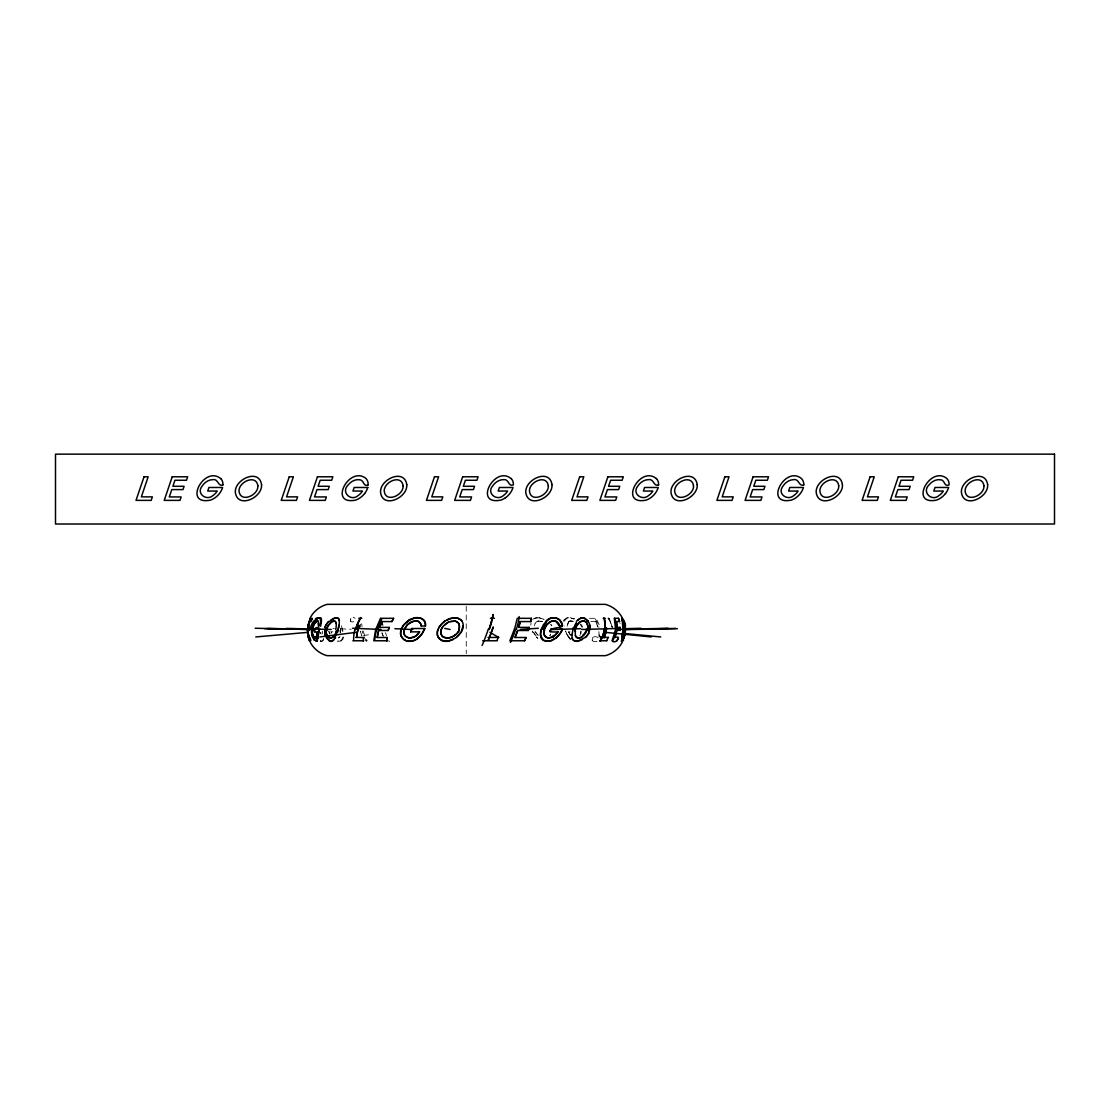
<?xml version="1.0" encoding="UTF-8"?>
<svg xmlns="http://www.w3.org/2000/svg" width="1110" height="1110" viewBox="0 0 1110 1110"><rect width="100%" height="100%" fill="white"/><g stroke="black" fill="none" stroke-linecap="round" stroke-linejoin="round"><path stroke-width="0.75" stroke-dasharray="5 3.75" d="M353.729 621.572C348.401 624.25 350.358 614.218 355.117 618.312M599.233 636.627L598.887 631.354L599.22 637.071M350.594 621.572L350.802 618.312M598.054 637.501C590.687 633.56 589.868 644.993 598.068 640.775M592.476 637.501L592.199 640.775M580.794 631.534L580.322 634.407M343.059 636.862L341.353 640.775L337.315 640.872M564.144 621.281L567.127 617.909L573.62 618.853M342.379 639.568L340.77 641.067L338.05 641.094M340.021 636.585L338.495 637.889M339.646 637.14L338.73 637.806M570.415 620.99L569.375 621.225A5.564 3.982 67.1 0 0 568.847 621.503L566.946 626.026L564.685 626.04M363.497 635.586L371.628 634.226M589.563 618.312L596.223 618.312L599.927 626.609M607.822 618.312L609.487 618.312M590.756 621.572L595.82 621.572L597.902 627.025M332.875 628.51L334.374 628.51M331.321 632.506L331.058 631.854L332.945 631.854M570.221 634.837L568.556 631.854L570.36 631.854M365.745 640.775L367.23 640.775L366.494 639.402M340.839 628.87L351.149 629.203M542.707 621.628L538.364 621.101A6.161 5.162 71.4 0 0 535.103 623.57A6.216 4.801 79.3 0 0 534.534 625.735M540.75 621.114L542.055 621.406M320.429 641.205L320.166 641.108A11.336 4.01 68.6 0 0 322.441 640.609M574.078 619.075L571.372 618.006A14.624 10.323 59.4 0 0 570.235 617.715M536.699 637.376L537.934 638.486M537.49 638.111L536.699 637.362M570.415 639.291L569 637.82M570.11 639.013L565.365 631.271M570.609 635.336L568.556 631.854M580.141 624.084L582.195 627.497M567.737 636.044L568.223 636.793M329.087 632.173A15.873 13.251 -67.8 0 1 328.796 631.312L330.086 634.129M566.641 634.129L566.058 632.936M532.661 631.687L533.188 632.686L532.425 631.16M329.878 633.741L329.157 632.117M595.82 621.572L598.012 627.386M331.058 631.854L331.626 633.116M361.86 635.739L360.306 631.354L361.68 635.295M364.607 635.267L363.137 631.007M341.45 625.735L342.643 630.577M342.157 628.357L342.712 631.035M619.99 623.057L620.074 623.584M362.068 626.609L361.652 623.778M340.34 629.911L340.673 633.047M322.288 631.118L322.622 633.852M320.943 632.575L321.012 634.087M466.242 606.254L466.242 653.61M383.2 636.113A28.985 14.916 66.8 0 1 381.951 632.908M389.388 641.705A28.832 14.055 68.2 0 1 388.972 640.914M386.571 635.711A28.832 14.055 68.2 0 1 385.434 632.617M382.95 625.527A28.915 16.067 65.7 0 1 382.673 623.875M366.425 641.386A28.971 17.996 65.5 0 1 362.137 631.007M323.399 638.666A9.657 3.358 67.4 0 1 320.291 640.512M320.457 632.436A6.105 0.722 85 0 1 320.526 633.408M608.641 618.742A28.763 23.851 52.4 0 1 612.193 627.414A28.915 24.018 52.2 0 0 608.655 618.728M608.571 617.909A28.763 25.447 47.8 0 1 612.207 627.178M595.224 618.894A28.915 21.395 59.5 0 1 598.942 627.483M567.557 626.151A6.147 3.58 82.6 0 1 568.917 621.669M568.847 621.503A5.73 4.107 66.5 0 1 569.707 621.101L571.539 621.017A10.975 7.923 67.4 0 1 573.149 621.503M570.429 621.045A9.921 7.076 64.7 0 1 572.968 621.475M566.266 632.52A16.026 6.147 77 0 1 565.614 630.91M564.421 619.713A9.879 6.854 57.1 0 1 570.262 618.006M563.45 621.225A8.269 5.411 72.1 0 1 564.296 619.449M532.703 619.449A9.296 7.576 46.5 0 1 539.085 618.187M539.099 617.895A10.448 8.464 45.8 0 0 534.285 618.45A7.784 6.382 50.3 0 0 532.814 619.477M530.857 625.166A8.38 6.438 74.1 0 1 531.052 622.974M533.563 632.284A19.439 13.084 78.2 0 0 536.907 636.89A19.342 13.056 78.4 0 1 533.577 632.284M535.062 623.542A6.507 5.453 70.7 0 1 539.46 620.962M538.128 635.225A12.973 10.129 84.9 0 1 534.659 630.272A12.904 10.046 84.5 0 0 538.156 635.184M360.75 627.192A28.915 19.689 62.2 0 1 360.334 624.139M339.868 630.383A6.535 2.123 84.2 0 1 340.146 632.547M338.078 641.303A16.789 9.782 71.4 0 1 337.343 641.108M343.392 637.14A7.604 3.871 74.4 0 1 342.532 639.846M342.754 630.48A10.24 3.302 83.2 0 1 342.921 631.437M340.437 628.177A18.357 4.093 81.6 0 1 341.006 630.549M581.043 631.202A6.549 5.786 -78.2 0 1 580.766 634.032M579.989 635.267A5.508 4.162 -77.8 0 1 579.767 635.614M567.807 635.85A20.563 9.921 80.7 0 1 566.724 633.935M569.097 637.598A20.424 11.627 87.3 0 1 568.334 636.557M570.526 639.055A17.829 11.655 -80.1 0 1 570.249 638.777M580.808 624.139A18.454 17.011 -68.4 0 1 582.528 626.692M573.717 618.395A20.133 16.386 77.9 0 1 574.647 618.811M383.255 636.113A29.096 14.929 66.8 0 1 381.993 632.894M323.399 638.985A7.701 2.636 69.6 0 1 322.538 640.872M539.418 617.854L544.053 619.324L539.404 617.854M551.809 625.804A18.648 18.246 -52.9 0 0 550.74 624.417A18.301 17.927 -50.9 0 1 551.823 625.79M549.908 635.544A5.522 5.148 -75.9 0 0 550.629 634.129A5.383 5.009 -75.9 0 1 549.894 635.53"/><path stroke-width="1.5" d="M307.678 630.494L308.594 637.501L307.678 630.494C311.23 629.12 306.832 627.067 308.427 624.472C308.011 621.711 314.879 619.019 310.425 618.312L307.456 629.537L309.579 640.775C311.411 641.524 310.078 636.751 308.483 637.445A28.818 27.181 7 0 0 309.856 640.734M622.974 630.577L622.321 620.365M617.007 627.386L616.452 621.572L619.505 621.572L619.227 620.532L618.464 618.312L614.329 618.312L615.592 629.537L612.054 640.775C615.8 645.035 622.058 634.795 614.94 637.501L616.771 630.494L620.032 630.105L620.157 627.386L617.007 627.386L616.452 621.572M572.011 634.92L573.37 627.358M438.866 627.358L437.423 631.118L437.409 634.92A7.95 7.853 -21.4 0 0 438.769 637.945L438.977 638.222M623.098 635.211L623.085 637.986L624.875 633.13L624.486 628.51L624.861 634.129M624.555 627.358L624.347 634.92M624.791 630.577L624.666 632.755M458.541 618.631A7.784 7.215 -12.9 0 1 461.607 620.851L461.829 621.087A8.38 7.95 -56.5 0 1 463.272 625.207L460.927 632.686M623.057 628.357L621.628 641.289L623.848 637.82M463.231 625.735L463.092 627.386A10.434 9.477 -68.3 0 1 462.731 629.023L462.523 629.564M622.987 637.889L623.293 622.599M316.433 621.35C312.035 625.263 310.689 633.477 314.838 637.889A8.269 2.317 73.6 0 0 315.226 638M623.556 629.911L623.265 620.962L624.861 626.026M308.899 630.494L309.19 627.386M312.992 635.364A5.508 1.915 81.5 0 0 314.005 637.265C317.044 639.61 317.03 633.63 317.474 631.854C311.799 634.087 314.768 624.5 319.43 628.51L317.876 638.444M314.407 631.854L314.74 628.51M311.549 630.577L312.743 624.888L315.351 620.365M437.229 632.755L437.881 629.509M601.301 636.654L601.051 639.402M318.376 626.026C318.778 620.656 317.807 621.877 318.82 626.026C321.345 625.513 321.65 614.329 316.85 618.853M624.347 631.854L624.486 628.51M619.99 630.494L620.157 627.386M622.863 631.965L622.641 633.865A8.936 1.346 -83.2 0 1 622.377 635.281L622.002 637.75M325.646 627.358L325.105 634.393M338.925 625.18L337.329 632.686M324.994 630.036L324.897 632.755M531.329 618.312L530.83 621.572L520.243 621.572L518.745 627.386L529.165 627.386L528.443 629.717L528.18 630.494L517.718 630.494L515.026 637.501L526.085 637.501L524.558 640.775L509.879 640.775L514.832 628.052L517.26 618.312L531.329 618.312L530.83 621.572M625.027 631.854L623.085 637.986A8.269 0.846 -74.2 0 1 623.029 637.75L622.96 637.806M387.14 637.501L386.738 640.775L387.14 637.501L377.164 637.501L378.635 630.494L388.181 630.494L389.221 627.386L379.634 627.386L382.034 621.572L391.913 621.572L393.564 618.312L380.73 618.312M312.451 629.911L313.797 624.847L316.031 621.669M377.164 637.501L378.635 630.494M307.886 627.386L309.315 621.572M588.675 632.686L589.854 625.18M311.785 628.357L311.674 633.394A8.852 4.62 82.1 0 0 312.118 635.336M318.154 636.793L318.265 636.044M616.771 630.494L614.94 637.501M317.474 631.854L316.614 636.238L315.212 637.986M338.786 626.276L338.606 627.372M319.097 630.397L319.43 628.51M317.987 637.82L316.6 641.192L313.894 639.568M624.93 633.741L623.598 638.444M416.458 621.045A9.921 8.977 -45.4 0 0 413.308 621.433C405.774 622.321 399.198 635.308 408.938 637.889A8.269 7.451 51.5 0 0 410.076 638M621.919 638.153L622.03 641.094M554.043 621.059A9.921 7.867 60.5 0 0 551.337 621.378C545.149 623.348 540.071 634.906 547.605 637.889A8.269 6.785 -61.7 0 0 548.617 638M587.62 629.217L587.537 629.592A6.813 5.703 76.7 0 0 586.843 623.348A6.729 5.606 77 0 1 587.773 629.273M520.243 621.572L518.745 627.386M338.023 630.105L337.468 632.187M540.917 630.577L543.289 624.888L547.008 620.365M545.801 637.14C550.394 639.61 555.763 635.947 557.997 631.854C534.354 633.533 571.317 620.004 559.704 634.129A20.563 19.702 60.1 0 1 558.094 636.058C554.279 639.915 547.244 643.578 542.402 639.568A7.604 6.036 -67.7 0 1 540.681 636.973M551.143 628.51L550.102 631.854M562.34 628.51L561.757 630.397A15.873 15.36 34.6 0 1 560.98 632.131M589.646 630.105L589.313 631.16M529.165 627.386L528.18 630.494M624.208 636.793L624.431 636.044M388.181 630.494L389.221 627.386M404.193 629.925A6.549 6.493 38.6 0 0 404.567 635.308A5.508 5.217 64.7 0 0 406.76 637.154C411.63 639.582 417.249 636.252 419.594 631.854L410.617 631.854L411.754 628.51L424.755 628.51L421.856 634.129A20.563 16.081 -76.8 0 1 420.232 635.961L416.861 639.013M410.617 631.854L411.754 628.51M544.178 629.911L546.717 624.847L550.56 621.669A10.975 8.797 63.6 0 1 552.808 621.045L554.875 621.101A5.73 4.593 62.3 0 1 555.985 621.489L559.398 626.026L562.52 626.054C562.381 617.659 550.824 614.898 546.023 621.295M517.718 630.494L515.026 637.501M541.625 628.357L540.514 633.394A8.852 6.05 -80.8 0 0 540.528 635.406M379.634 627.386L382.034 621.572M424.755 628.51L424.006 630.397M404.179 629.911L407.356 624.847L412.337 621.669M618.478 637.501L617.007 640.775M310.8 621.572L312.326 618.312M623.293 637.112L623.404 636.862A5.189 0.902 -80.7 0 0 623.862 635.572M462.301 630.105L461.538 631.687M526.085 637.501L524.558 640.775M391.913 621.572L393.564 618.312M335.206 638.111L335.581 637.362L332.084 641.205M582.528 621.017A6.507 4.606 75.2 0 1 586.913 623.112A6.161 4.398 75.6 0 0 583.374 621.017L579.42 622.183L576.506 626.193A10.628 5.314 -84.7 0 0 574.938 630.646M577.047 625.138L576.506 626.179A10.337 5.189 -84.7 0 0 574.911 630.966M380.508 618.312L375.693 629.537L373.765 640.775L387.751 640.775M560.98 632.117L557.317 636.793M423.132 632.117L419.594 636.793M557.997 631.854L553.959 636.238L548.617 637.986M419.594 631.854L415.584 636.238L410.076 637.986M310.342 617.576C313.839 611.124 319.999 606.24 327.117 604.353L605.366 604.353C612.47 606.24 618.631 611.124 622.141 617.576M622.141 642.454C618.631 648.92 612.47 653.79 605.366 655.677L327.117 655.677C319.999 653.79 313.839 648.92 310.342 642.454M577.339 624.639L579.822 621.891M335.706 629.425A6.813 2.054 -82.4 0 0 336.288 623.82A6.161 2.928 -78.6 0 0 334.804 621.142L331.64 621.891L328.504 625.138A14.929 10.864 81.1 0 0 327.727 626.415A10.628 7.534 83.4 0 0 326.576 630.702M576.381 621.295L581.265 617.812L577.533 619.921M314.657 621.295L318.057 618.006A14.624 4.634 -67.7 0 1 318.653 617.687M328.837 624.652L331.64 621.891M334.374 639.429L332.376 641.108M440.906 630.674A10.628 10.503 -58.5 0 1 443.265 626.193L448.371 622.183L454.559 621.101A6.174 5.994 -41.1 0 1 458.652 623.473A6.813 6.355 -69.6 0 1 458.818 629.509M333.111 636.668L331.529 637.875A9.629 4.787 71.1 0 1 330.613 638.028L328.352 636.862A5.189 2.803 79.1 0 1 327.436 635.517M329.073 621.669L335.164 617.812L330.96 619.921M444.208 625.138L445.276 624.167M585.164 637.376L577.935 641.247A10.767 7.062 -60.8 0 1 574.148 640.623A7.701 5.078 -64.2 0 1 572.233 638.486M418.47 637.82C414.599 641.205 408.355 642.718 403.901 639.568M456.154 637.75L448.079 641.205M408.868 620.365L403.693 624.888L400.779 630.577A10.24 10.156 33.5 0 0 400.557 631.965C399.739 637.931 406.135 642.593 411.713 641.094M556.11 637.82L552.086 640.192M443.917 621.669L444.943 620.92M445.845 623.723L448.371 622.183M407.481 621.295L414.599 618.006A14.624 12.987 -38.3 0 1 415.959 617.715M444.971 620.906L453.116 617.812L452.131 617.951M582.514 639.429L577.935 641.247M316.738 641.094L314.116 639.86L312.049 635.378M453.49 639.429L448.704 641.108A11.336 10.559 19.6 0 1 442.127 640.706M443.223 636.862L447.163 638.014A9.629 9.185 21.1 0 0 448.981 637.875L452.464 636.668A13.625 13.362 67.4 0 0 459.304 630.202M447.191 619.616L450.868 618.228M582.5 636.599A13.833 9.921 -79 0 1 581.515 637.182L579.517 637.945A9.546 6.382 -67.8 0 1 578.532 638.042L575.993 636.862A5.189 3.441 -77.7 0 1 575.271 635.489M624.944 626.054L621.864 618.145A14.624 0.763 68.8 0 0 622.086 618.617M332.5 621.406L334.166 621.003M580.669 621.406L582.042 621.031M411.921 618.853C417.443 615.62 426.393 618.728 425.213 626.054L421.481 626.026L420.565 623.334L418.553 621.503A5.564 5.064 -48.9 0 0 417.846 621.212L416.472 620.99M550.449 618.284L551.295 618.006A14.624 11.239 55.7 0 1 552.391 617.743M449.869 637.681L450.313 637.556A12.82 12.529 39.3 0 0 451.617 637.057M450.438 621.406L451.867 621.114M549.089 641.094L543.414 640.359L540.584 635.378M319.846 636.946L356.352 632.325M255.744 636.946L308.247 632.325M520.326 629.425L538.35 628.26M552.031 629.578L580.627 628.676M581.612 629.481L620.06 628.413M624.042 628.704L640.831 628.26M617.632 629.425L668.095 628.26M625.027 629.439L675.699 628.413M624.625 629.578L677.405 628.676M367.798 487.484L354.159 487.484L352.938 491.05L362.429 491.05A13.209 13.209 0 0 1 358.377 495.337C351.149 502.178 340.562 492.16 348.124 484.973C350.802 481.573 355.2 479.02 359.626 479.77C364.219 479.825 363.109 487.332 368.215 484.904M358.794 618.312L361.791 618.312M490.398 618.312L494.408 618.312M603.216 618.312L605.116 618.312M356.574 627.386L359.307 627.386M355.727 637.445L363.816 637.445M488.012 637.445L498.806 637.445M603.368 637.445L608.474 637.445M352.897 640.775L363.719 640.775M482.642 640.775L497.405 640.775M599.636 640.775L606.865 640.775M803.862 484.904C798.756 487.04 799.089 478.299 793.525 479.631C789.085 479.811 785.034 482.67 782.8 486.402C776.931 494.006 787.822 501.359 794.038 495.351A13.209 13.209 0 0 0 798.076 491.05L788.586 491.05L789.807 487.484L803.446 487.484A19.8 19.8 0 0 1 800.31 493.548A20.66 20.66 0 0 1 795.912 497.752A17.607 17.607 0 0 1 791.097 500.18C763.458 505.508 785.075 464.868 801.545 478.604A8.436 8.436 0 0 1 803.765 484.904M658.646 484.904C653.568 487.068 653.998 478.493 648.545 479.617C644.105 479.687 640.012 482.503 637.709 486.194C631.604 493.756 642.468 501.47 648.823 495.351A13.209 13.209 0 0 0 652.846 491.05L643.37 491.05L644.591 487.484L658.23 487.484A19.8 19.8 0 0 1 655.094 493.548A20.66 20.66 0 0 1 650.696 497.752A17.607 17.607 0 0 1 645.881 500.18C618.242 505.508 639.86 464.868 656.329 478.604M222.999 484.904C217.935 487.068 218.323 478.507 212.898 479.617C208.458 479.687 204.365 482.503 202.048 486.194C195.943 493.756 206.821 501.47 213.162 495.351A13.209 13.209 0 0 0 217.199 491.05L207.723 491.05L208.93 487.484L222.583 487.484A19.8 19.8 0 0 1 219.447 493.548A20.66 20.66 0 0 1 215.049 497.752A17.607 17.607 0 0 1 210.234 500.18C182.595 505.508 204.212 464.868 220.682 478.604M264.624 628.676L315.032 629.578M291.195 628.676L308.025 629.023M267.635 628.413L308.719 629.301M286.2 628.413L331.196 629.481M255.147 628.246L307.914 629.425M317.626 620.99L317.932 621.128A5.73 1.776 -73 0 1 318.195 621.517A5.564 1.72 -73.4 0 0 318.015 621.253L317.127 621.017A10.975 3.455 -73.7 0 0 316.017 621.864M352.522 628.26L380.952 629.425M394.91 628.676L412.712 629.578M554.029 620.99L555.291 621.225A5.564 4.468 62.8 0 1 555.999 621.475M623.959 633.435L660.755 636.946M605.089 632.325L651.223 636.946M444.749 628.413L450.147 629.481M489.94 632.325L497.821 636.946M621.919 617.659L623.071 619.616M511.113 478.604C494.644 464.854 473.026 505.55 500.665 500.152A17.607 17.607 0 0 0 505.452 497.71M316.96 638.486L316.392 637.75M587.925 620.837L588.12 621.087A9.296 5.703 59.6 0 0 581.362 618.02M622.086 620.226L622.488 620.92M401.529 636.862L400.918 635.378A8.936 8.825 41.1 0 1 400.599 633.865L401.542 628.357A18.357 18.162 -11.2 0 1 407.592 621.447M310.758 640.775L309.718 637.501M618.464 618.312L619.505 621.572M325.23 634.92L325.119 634.393A7.95 5.162 79.1 0 0 326.548 637.861A9.657 4.565 65.8 0 0 332.015 641.025M622.502 621.295L621.836 618.006M359.002 625.568L359.113 626.29M358.946 625.207L359.057 625.929M437.257 633.852L437.312 634.393A8.075 7.978 -22 0 0 438.769 637.945M589.937 625.735L590.034 627.386A10.434 9.005 72.1 0 1 589.854 629.009M311.549 631.965L312.201 635.891A7.812 3.51 80.5 0 0 312.562 636.807M220.779 478.507A8.436 8.436 0 0 1 222.902 484.904M368.118 484.904A8.436 8.436 0 0 0 365.995 478.507C349.386 464.993 327.825 505.452 355.45 500.152A17.607 17.607 0 0 0 360.237 497.71A20.66 20.66 0 0 0 364.621 493.52M367.771 487.47A19.8 19.8 0 0 1 364.663 493.548M511.21 478.507A8.436 8.436 0 0 1 513.333 484.904C508.325 487.068 508.921 478.785 503.69 479.631C499.195 479.52 495.004 482.323 492.618 485.986C486.263 493.506 497.113 501.581 503.607 495.351A13.209 13.209 0 0 0 507.631 491.05L498.154 491.05L499.375 487.484L513.014 487.484A19.8 19.8 0 0 1 509.879 493.548A20.66 20.66 0 0 1 505.48 497.752M656.426 478.507A8.436 8.436 0 0 1 658.549 484.904M945.526 493.548A19.8 19.8 0 0 0 948.634 487.47L935.022 487.484L933.801 491.05L943.292 491.05A13.209 13.209 0 0 1 939.24 495.337C932.011 502.178 921.425 492.16 928.987 484.973C931.665 481.573 936.063 479.02 940.503 479.77C945.082 479.825 943.972 487.332 949.078 484.904A8.436 8.436 0 0 0 946.858 478.507C930.249 464.993 908.688 505.452 936.313 500.152A17.607 17.607 0 0 0 941.113 497.71A20.66 20.66 0 0 0 945.484 493.52M382.353 624.68A28.763 13.528 69.2 0 1 382.076 623.029M315.92 637.75A19.439 12.016 -78.9 0 1 315.393 637.029A19.342 11.919 -79.1 0 0 315.92 637.778M308.372 628.052A28.763 27.029 3.3 0 1 310.883 618.353M308.455 627.358A28.915 27.167 3.9 0 1 310.897 618.367M308.178 627.899A28.763 27.042 22.8 0 1 310.314 618.27M308.358 634.518A28.985 27.195 12.4 0 0 308.941 636.918A29.11 27.306 12.7 0 1 308.386 634.531M307.678 629.537A28.915 26.862 -22.7 0 1 310.828 618.478M309.44 640.817A28.971 27.348 -9.8 0 1 307.512 629.537M321.067 617.992A8.269 1.804 -76.3 0 1 320.568 626.248M316.392 621.614A9.921 3.094 -71.6 0 1 317.599 621.045M318.487 632.991A15.873 1.679 -77.9 0 1 318.764 631.132M317.446 640.734A18.814 1.082 -79.5 0 1 317.169 641.094M317.46 636.751A18.676 3.344 85.1 0 1 317.238 638.278M311.66 631.992A10.24 5.606 82.3 0 1 311.66 630.619M310.606 627.386A18.357 11.502 79.4 0 1 314.296 620.532M318.528 618.104A9.879 3.039 -65.7 0 1 320.804 619.533M325.133 626.983A18.648 14.416 78.7 0 1 328.893 621.378A18.301 14.222 78.3 0 0 324.883 627.469M335.067 618.325A9.296 4.69 -62.5 0 1 339.438 620.615M335.137 617.923A10.448 5.231 -61.8 0 1 338.023 618.395M339.147 620.809A8.38 3.108 -79.1 0 1 339.133 625.152M338.675 627.414A10.434 2.567 -80.8 0 1 338.328 629.106M334.166 620.962A6.507 3.122 -78.2 0 1 336.233 623.806M328.546 625.194A14.263 10.184 82.9 0 0 327.811 626.484A10.337 7.298 83.5 0 0 326.52 631.007M326.271 630.591A6.105 4.343 82.9 0 0 327.228 635.739A5.494 3.136 80.4 0 0 329.281 637.75A8.533 4.246 73.9 0 0 331.724 637.723L332.154 637.556A12.82 6.271 79 0 0 332.764 637.126M327.186 635.78A6.174 4.454 82.7 0 1 326.187 630.896M334.401 635.947A14.763 6.882 83.8 0 1 333.069 637.431M336.677 630.411A12.973 4.884 -86.5 0 1 334.249 636.141M334.36 635.877A14.957 6.84 85.2 0 1 333.25 637.223M336.483 630.716A13.112 4.898 -86.3 0 1 334.235 636.016M355.644 629.55A28.763 16.969 -65 0 1 359.973 619.2M355.588 629.55A28.915 17.136 -64.9 0 1 359.931 619.172M356.268 627.76A28.763 19.536 -64.7 0 1 360.764 617.507M363.317 640.997A28.818 17.538 -65.4 0 1 363.372 637.612M353.66 640.414A28.971 19.189 -64.3 0 1 354.95 629.481M377.442 629.55A28.915 13.153 -67.5 0 1 381.646 619.505M374.764 640.234A28.971 15.429 -67.4 0 1 376.692 629.592M425.56 626.068A8.269 7.312 -60.3 0 0 423.645 619.782A9.879 8.644 -36.2 0 0 415.973 617.979M421.12 626.082A6.147 5.231 -78.5 0 0 418.553 621.503A5.73 5.217 -48.1 0 0 417.388 621.101L415.057 621.017A10.975 10.032 -49 0 0 412.351 621.725M423.881 630.313A15.873 11.197 -72.9 0 1 423.021 632.034M416.847 638.999A18.246 16.303 73.2 0 1 415.57 639.762L414.682 640.192A16.789 14.999 54.9 0 1 411.727 641.192M439.033 627.469A18.648 17.996 -61.7 0 1 444.055 621.864A18.301 17.621 -61.8 0 0 438.769 627.982M453.171 618.131A9.296 8.505 -10 0 1 462.051 620.92M453.116 617.881A10.448 9.504 -9.8 0 1 458.624 618.464M447.982 640.872A9.657 8.922 18.1 0 1 438.547 638.153M453.31 620.976A6.507 6.327 -38.7 0 1 458.708 623.418M449.411 637.737A8.533 8.228 25.7 0 1 444.708 637.667A5.494 5.439 17.6 0 1 441.822 635.544A6.105 6.036 -57.1 0 1 441.1 630.73M443.223 636.862A5.189 5.106 26.1 0 1 441.877 635.503M441.808 635.544A6.174 6.077 -59.9 0 1 441.045 631.035M455.169 634.962A14.707 14.43 60.4 0 1 452.061 636.904M459.29 629.717A12.973 12.474 -78.2 0 1 455.197 635.017M458.666 623.459A6.965 6.466 -69.8 0 1 458.652 629.869M493.145 614.496A28.777 6.299 -69.5 0 1 488.997 629.481A28.915 6.216 -69.5 0 0 493.034 614.649M491.633 622.03A28.763 3.177 -71.6 0 1 489.649 628.51M488.372 639.957A28.985 4.801 -70 0 0 493.242 626.956A29.096 4.759 -70 0 1 488.358 639.873M498.473 636.793A28.818 5.744 -70.3 0 1 497.197 639.873M488.303 629.12A28.832 3.802 -70.9 0 1 482.087 645.465M559.468 620.24A8.269 7.118 62.9 0 1 562.146 626.04M556.068 621.295A6.147 5.703 73.8 0 1 559.704 625.971M540.847 636.89A7.812 5.772 -77.4 0 1 540.625 635.905L540.653 631.965A10.24 6.799 -81.4 0 1 540.82 630.549M542.651 629.176A18.357 10.684 -79.9 0 1 546.453 622.446M547.299 620.823A19.48 14.721 79.3 0 1 550.505 618.437M552.475 617.937A9.879 7.52 52.9 0 1 559.745 619.866M574.009 628.274A18.648 7.576 -82.2 0 1 576.395 622.765M581.293 617.854A10.448 6.382 58.9 0 1 585.192 618.52M588.023 621.184A8.38 6.618 73.4 0 1 589.743 625.221M585.261 637.487A19.439 16.927 72.1 0 0 588.924 632.866A19.342 16.816 72.4 0 1 585.261 637.501M577.963 640.803A9.407 6.202 -61.5 0 1 572.038 638.319M572.316 638.083A8.075 4.509 -80.1 0 1 571.858 634.434M575.466 630.896A6.105 3.025 -84.2 0 0 575.466 635.281A5.494 3.51 -79.8 0 0 576.923 637.542M579.517 637.931A8.311 5.647 -70.8 0 1 576.881 637.653M581.515 637.168A11.863 8.297 -75.2 0 1 580.516 637.612M584.373 634.49A14.749 10.933 -83.5 0 1 582.389 636.308M587.232 629.439A12.973 10.365 84.7 0 1 584.401 634.587M586.69 629.148A13.403 10.059 -85.3 0 1 582.472 635.628M603.798 618.034A28.763 24.656 -48.5 0 1 604.617 629.634M604.575 618.561A28.763 23.421 -57.4 0 1 605.089 627.941M608.197 637.362A28.818 24.559 -50.9 0 1 606.601 640.65M600.343 641.136A28.832 23.712 -55.3 0 0 604.326 629.509A28.971 23.782 -55.3 0 1 600.302 641.108M614.579 618.201A28.915 26.335 -34.2 0 1 616.189 629.537M616.036 629.523A28.971 25.808 -44.4 0 1 612.581 641.011M623.029 622.044A8.269 1.401 76.4 0 1 624.111 625.971M623.584 620.879A6.147 1.748 83.8 0 1 625.513 625.346M625.374 628.593A16.941 8.769 74.7 0 1 625.402 630.508A15.873 7.59 76.3 0 1 625.291 632.27A16.733 7.312 78.3 0 1 625.069 633.921M623.626 639.887A18.69 4.093 -85.1 0 1 622.932 640.872M622.821 630.73A10.24 1.832 -83.5 0 1 622.724 632.034M623.001 619.116A18.357 5.092 -81.4 0 1 624.639 625.194M623.598 621.558A18.648 8.727 -81.9 0 1 625.318 626.456M623.681 636.918A9.657 1.165 -68.7 0 1 621.336 640.928A11.336 1.346 -69.8 0 0 622.1 640.983M624.222 634.837A7.95 2.428 -81.3 0 1 623.431 637.723M624.292 634.31A8.075 2.47 -81.3 0 1 623.418 637.667M624.278 628.399A10.628 4.01 -85 0 1 624.431 630.73M624.916 630.369A6.105 2.331 -84.6 0 1 624.833 632.658A6.174 2.456 -84.5 0 0 624.986 630.702M624.431 634.837A6.105 2.331 -84.6 0 1 624.056 636.016M624.486 634.878A6.174 2.456 -84.5 0 1 624.097 636.086M623.903 636.405A5.508 1.152 -82 0 1 623.21 637.737M519.161 616.577A28.915 10.795 -68.4 0 1 516.275 629.509M515.595 629.412A28.971 8.492 -70.1 0 1 510.447 642.399M312.729 635.586A6.535 3.566 83.4 0 1 312.049 629.62M318.057 635.184A20.424 1.915 -87.7 0 1 317.904 636.224M317.196 639.707A16.789 4.26 74.4 0 1 316.669 640.886M313.964 638.971A7.604 2.622 75.8 0 1 312.77 636.46M315.24 619.144A20.133 8.686 -82.2 0 1 316.85 617.909M338.05 618.312A7.784 3.899 -65.1 0 1 339.355 620.379M332.348 641.067A11.336 5.37 67.1 0 1 328.907 640.775M328.893 640.026A7.701 3.746 68 0 1 326.881 637.75M419.524 636.682A20.424 17.261 -85.8 0 1 418.414 637.723M403.985 639.457A7.604 7.076 50.9 0 1 401.654 636.807M408.73 620.101A20.146 19.564 -59.4 0 1 411.824 618.589M442.238 640.401A7.701 7.229 18.5 0 1 439.06 638.153M440.837 630.993A10.337 10.226 -58.2 0 1 443.279 626.207M544.427 635.114A6.535 4.371 -82.6 0 1 544.58 630.133M545.801 637.112A5.508 4.454 -76.4 0 1 544.316 635.197M557.359 636.849A20.424 19.175 83.5 0 1 556.138 637.875M552.114 640.373A16.789 14.055 -61.7 0 1 549.089 641.261M573.925 628.829A18.301 7.326 -82 0 1 576.423 622.89M585.15 618.922A7.784 4.926 61.9 0 1 587.662 621.184M623.043 621.128A10.975 0.722 74.5 0 1 623.223 621.059L623.626 621.503A18.301 8.672 -81.7 0 1 625.499 626.914M624.097 628.26A6.549 1.152 -84.4 0 1 623.251 636.613M624.999 634.351A20.563 8.02 81.1 0 1 624.542 636.266M624.347 637.293A20.424 6.188 87.6 0 1 623.959 638.292M622.474 641.178A16.789 2.192 -74.8 0 1 621.933 641.469M623.431 636.71A7.701 1.013 -70.7 0 1 622.599 638.625M624.319 628.357A10.337 3.885 -85 0 1 624.472 631.021M600.69 636.529A28.971 23.06 57.6 0 1 600.579 638.569M257.853 485.722C258.741 495.254 240.426 503.385 239.038 491.189C238.428 481.865 256.188 473.859 257.853 485.722M261.544 484.598C262.723 497.71 237.706 509.171 235.348 492.521C234.21 479.423 259.116 467.962 261.544 484.598M403.069 485.722C403.943 495.24 385.642 503.399 384.254 491.189C383.644 481.865 401.404 473.859 403.069 485.722M406.773 484.598C407.939 497.71 382.922 509.171 380.563 492.521C379.426 479.423 404.331 467.962 406.773 484.598M548.284 485.722C549.173 495.254 530.83 503.399 529.484 491.189C528.86 481.865 546.619 473.859 548.284 485.722M551.989 484.598C553.155 497.71 528.138 509.171 525.779 492.521C524.655 479.423 549.547 467.962 551.989 484.598M693.5 485.722C694.361 495.143 676.379 503.357 674.686 491.411C673.853 481.99 691.794 473.776 693.5 485.722M697.205 484.598C698.37 497.71 673.354 509.171 670.995 492.521C669.871 479.423 694.763 467.962 697.205 484.598M838.716 485.722C839.59 495.254 821.289 503.385 819.915 491.189C819.291 481.865 837.051 473.859 838.716 485.722M842.421 484.598C843.586 497.71 818.57 509.171 816.211 492.521C815.087 479.423 839.979 467.962 842.421 484.598M983.932 485.722C984.806 495.24 966.505 503.399 965.131 491.189C964.507 481.865 982.267 473.859 983.932 485.722M987.636 484.598C988.802 497.71 963.785 509.171 961.426 492.521C960.303 479.423 985.194 467.962 987.636 484.598M144.036 476.787L136.017 500.374L151.182 500.374L152.375 496.864L141.345 496.864L148.171 476.787L144.036 476.787M172.23 476.787L164.225 500.374L179.987 500.374L181.152 496.933L169.289 496.933L171.786 489.593L182.983 489.593L184.094 486.291L172.896 486.291L174.95 480.255L186.48 480.255L187.659 476.787L172.23 476.787M289.252 476.787L281.232 500.374L296.398 500.374L297.591 496.864L286.56 496.864L293.387 476.787L289.252 476.787M317.446 476.787L309.44 500.374L325.202 500.374L326.368 496.933L314.505 496.933L317.002 489.593L328.199 489.593L329.309 486.291L318.112 486.291L320.179 480.255L331.71 480.255L332.875 476.787L317.446 476.787M434.468 476.787L426.448 500.374L441.613 500.374L442.807 496.864L431.776 496.864L438.603 476.787L434.468 476.787M462.662 476.787L454.656 500.374L470.418 500.374L471.583 496.933L459.72 496.933L462.218 489.593L473.415 489.593L474.525 486.291L463.328 486.291L465.395 480.255L476.925 480.255L478.091 476.787L462.662 476.787M579.684 476.787L571.678 500.374L586.829 500.374L588.023 496.864L576.992 496.864L583.818 476.787L579.684 476.787M607.878 476.787L599.872 500.374L615.634 500.374L616.799 496.933L604.936 496.933L607.434 489.593L618.631 489.593L619.755 486.291L608.544 486.291L610.611 480.255L622.141 480.255L623.307 476.787L607.878 476.787M724.899 476.787L716.893 500.374L732.045 500.374L733.238 496.864L722.208 496.864L729.034 476.787L724.899 476.787M753.093 476.787L745.087 500.374L760.85 500.374L762.015 496.933L750.152 496.933L752.649 489.593L763.846 489.593L764.97 486.291L753.759 486.291L755.827 480.255L767.357 480.255L768.522 476.787L753.093 476.787M870.115 476.787L862.109 500.374L877.261 500.374L878.454 496.864L867.423 496.864L874.25 476.787L870.115 476.787M898.323 476.787L890.303 500.374L906.065 500.374L907.231 496.933L895.368 496.933L897.865 489.593L909.062 489.593L910.186 486.291L898.975 486.291L901.042 480.255L912.573 480.255L913.738 476.787L898.323 476.787M1054.5 454.156L55.5 454.156L55.5 524.017L1054.5 524.017L1054.5 454.156M335.456 635.808A19.439 4.523 -81.1 0 0 336.94 631.312A19.342 4.537 -81.2 0 1 335.442 635.78M358.516 628.01A28.985 18.329 -64.2 0 0 356.643 637.14A29.096 18.44 -64.1 0 1 358.502 628.01M456.488 637.126A19.439 17.538 -69.5 0 0 460.692 632.506A19.342 17.469 -69.7 0 1 456.474 637.126M604.076 637.667A28.985 24.184 -52.2 0 0 606.56 627.816A29.096 24.267 -52.3 0 1 604.048 637.653M552.544 637.445A7.95 7.409 -66.8 0 0 553.501 635.433A8.075 7.52 -66.7 0 1 552.53 637.431"/></g></svg>
